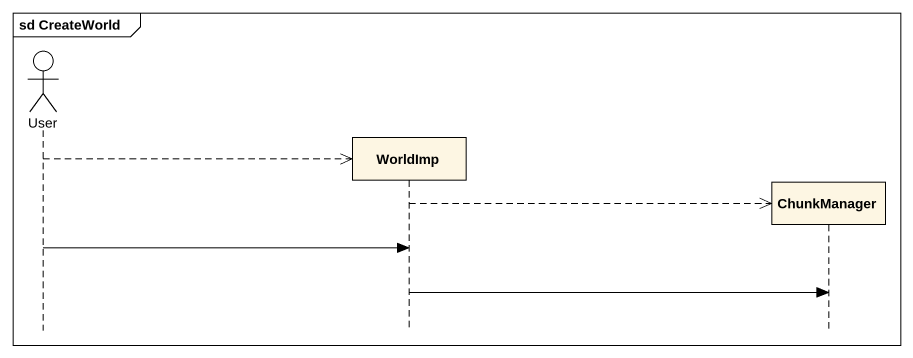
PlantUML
@startuml
mainframe sd CreateWorld
hide footbox
actor User
participant WorldImp
participant ChunkManager

User -->> WorldImp **
WorldImp -->> ChunkManager **
User -> WorldImp
WorldImp -> ChunkManager
@enduml
